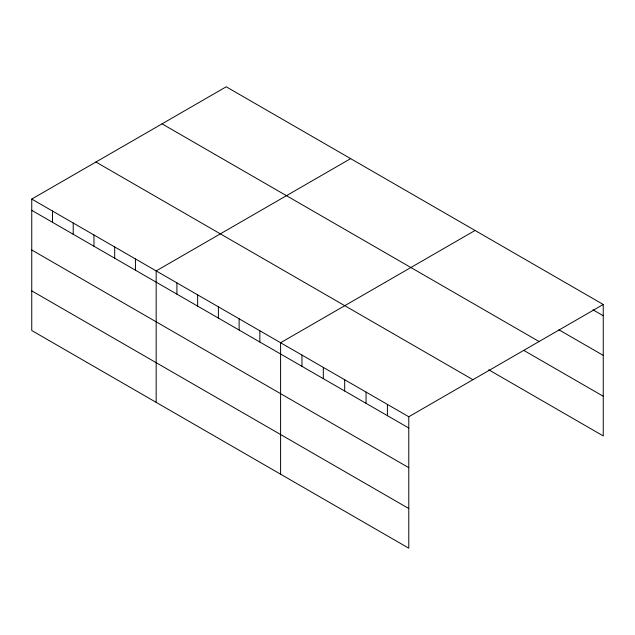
<?xml version="1.0" encoding="UTF-8"?>
<svg xmlns="http://www.w3.org/2000/svg" width="635" height="635" viewBox="0 0 635 635"><rect width="100%" height="100%" fill="white"/><g stroke="black" fill="none" stroke-linecap="round" stroke-linejoin="round"><path stroke-width="0.95" d="M31.75 199.072L408.781 416.75L408.781 548.203L31.75 330.525L31.75 199.072L226.219 86.797L603.25 304.475L603.25 435.928L488.736 369.808M350.639 158.631L156.17 270.907L156.17 402.36M475.059 230.465L280.591 342.741L280.591 474.186M408.781 416.75L603.25 304.475M592.995 309.809L603.25 315.73M558.808 329.74L603.25 355.394M162.044 123.849L539.075 341.527M523.772 350.377L603.25 396.264M95.925 162.02L472.956 379.698M31.75 210.328L408.781 428.006M31.75 249.992L408.781 467.67M31.75 290.854L408.781 508.532M387.413 404.416L387.413 415.671M366.054 392.081L366.054 403.336M344.686 379.746L344.686 391.001M323.318 367.411L323.318 378.666M301.958 355.076L301.958 366.324M259.858 330.772L259.858 342.019M239.117 318.794L239.117 330.049M218.384 306.824L218.384 318.079M197.644 294.854L197.644 306.102M176.911 282.885L176.911 294.132M135.438 258.937L135.438 270.185M114.697 246.967L114.697 258.215M93.964 234.99L93.964 246.245M73.223 223.02L73.223 234.267M52.491 211.05L52.491 222.298"/></g></svg>
